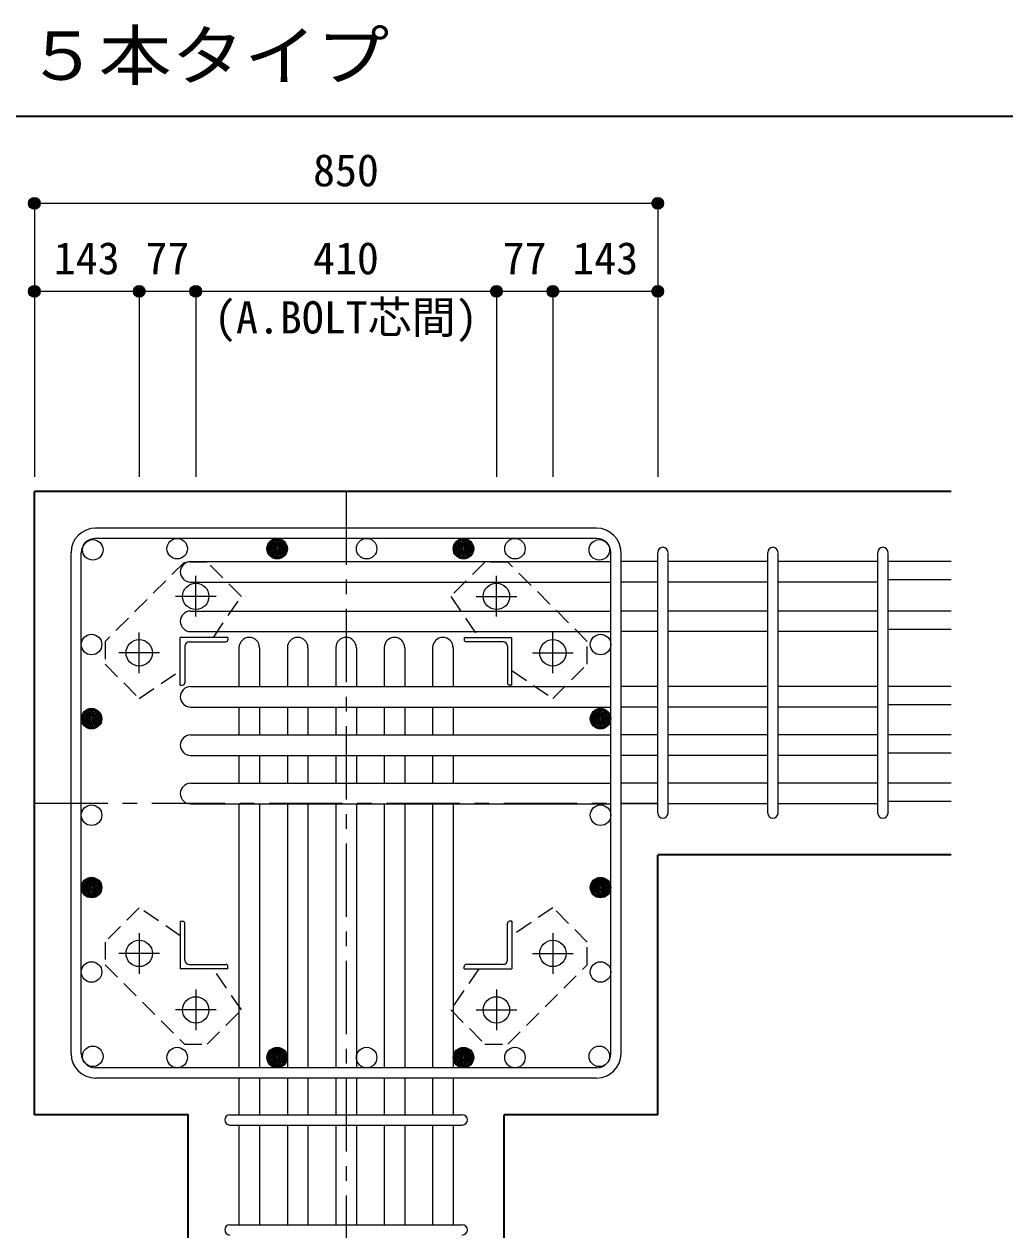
# Model space of a CAD drawing. Units: millimetres at full size, sheet at 1:20. Extents: x -3982 to 3969, y -2803 to 2801.
# Drawn here: x -3193 to -1856, y -1667 to -22 of the extents above; entities that cross this region are included whole.
import ezdxf
from ezdxf.enums import TextEntityAlignment as Align

# ---------------------------------------------------------------- set-up
doc = ezdxf.new("R2010")
doc.units = ezdxf.units.MM
doc.header["$LTSCALE"] = 20
doc.header["$PDMODE"] = 32
doc.header["$PDSIZE"] = 12
doc.linetypes.add('CHAIN1', pattern=[8, 5, -1, 1, -1])
doc.linetypes.add('DASHED1', pattern=[1.8, 1.2, -0.6])
for name, color, linetype, lineweight in [('6-1_躯体線', 2, 'Continuous', 35), ('6-2_A.Bolt_', 4, 'Continuous', 9), ('6-3_柱型主筋', 4, 'Continuous', 9), ('6-4_フープ', 7, 'Continuous', 18), ('6-5_梁主筋', 7, 'Continuous', 18), ('6-6_S.T.P.', 7, 'Continuous', 18), ('6-7_文字', 7, 'Continuous', 18), ('6-9', 4, 'DASHED1', 9), ('6-D_寸法', 4, 'Continuous', 9), ('F-0_枠', 6, 'Continuous', 40)]:
    doc.layers.add(name, color=color, linetype=linetype, lineweight=lineweight)
doc.styles.add('ＭＳ ゴシック', font='')
doc.styles.get('ＭＳ ゴシック').set_extended_font_data('MS Gothic')

msp = doc.modelspace()

# ---------------------------------------------------------------- linework, layer by layer
at = {"layer": '6-1_躯体線'}
for p, q in [((-1928.87, -659.67), (-3178.87, -659.67)), ((-1928.87, -659.67), (-3178.87, -659.67)), ((-3178.87, -1509.67), (-3178.87, -659.67)), ((-1928.87, -1155.17), (-2328.87, -1155.17)), ((-2328.87, -1509.67), (-2328.87, -1155.67)), ((-2538.37, -1909.67), (-2538.37, -1509.67)), ((-2328.87, -1509.67), (-2538.37, -1509.67))]:
    msp.add_line(p, q, dxfattribs=at)
msp.add_lwpolyline([(-2969.37, -1909.67), (-2969.37, -1509.67), (-3178.87, -1509.67)], dxfattribs=at)
at = {"layer": '6-2_A.Bolt_', "linetype": 'CHAIN1'}
for p, q in [((-2958.87, -830.37), (-2958.87, -774.87)), ((-2548.87, -830.37), (-2548.87, -774.87)), ((-2931.17, -802.67), (-2986.67, -802.67)), ((-2576.57, -802.67), (-2521.07, -802.67)), ((-3035.87, -907.37), (-3035.87, -851.87)), ((-2471.87, -907.37), (-2471.87, -851.87)), ((-3008.17, -879.67), (-3063.67, -879.67)), ((-2499.57, -879.67), (-2444.07, -879.67)), ((-3035.87, -1261.97), (-3035.87, -1317.47)), ((-2471.87, -1261.97), (-2471.87, -1317.47)), ((-3008.17, -1289.67), (-3063.67, -1289.67)), ((-2499.57, -1289.67), (-2444.07, -1289.67)), ((-2958.87, -1338.97), (-2958.87, -1394.47)), ((-2548.87, -1338.97), (-2548.87, -1394.47)), ((-2931.17, -1366.67), (-2986.67, -1366.67)), ((-2576.57, -1366.67), (-2521.07, -1366.67))]:
    msp.add_line(p, q, dxfattribs=at)
at = {"layer": '6-2_A.Bolt_'}
for p, q in [((-2979.87, -923.67), (-2979.87, -858.67)), ((-2914.87, -858.67), (-2979.87, -858.67)), ((-2973.87, -870.67), (-2973.87, -920.67)), ((-2967.87, -864.67), (-2917.87, -864.67)), ((-2914.87, -858.67), (-2914.87, -861.67)), ((-2592.87, -858.67), (-2592.87, -861.67)), ((-2592.87, -858.67), (-2527.87, -858.67)), ((-2539.87, -864.67), (-2589.87, -864.67)), ((-2533.87, -870.67), (-2533.87, -920.67)), ((-2527.87, -923.67), (-2527.87, -858.67)), ((-2979.87, -923.67), (-2976.87, -923.67)), ((-2527.87, -923.67), (-2530.87, -923.67)), ((-2979.87, -1245.67), (-2976.87, -1245.67)), ((-2979.87, -1245.67), (-2979.87, -1310.67)), ((-2973.87, -1298.67), (-2973.87, -1248.67)), ((-2533.87, -1298.67), (-2533.87, -1248.67)), ((-2527.87, -1245.67), (-2530.87, -1245.67)), ((-2527.87, -1245.67), (-2527.87, -1310.67)), ((-2914.87, -1310.67), (-2979.87, -1310.67)), ((-2967.87, -1304.67), (-2917.87, -1304.67)), ((-2914.87, -1310.67), (-2914.87, -1307.67)), ((-2592.87, -1310.67), (-2592.87, -1307.67)), ((-2592.87, -1310.67), (-2527.87, -1310.67)), ((-2539.87, -1304.67), (-2589.87, -1304.67))]:
    msp.add_line(p, q, dxfattribs=at)
at = {"layer": '6-2_A.Bolt_', "color": 3, "lineweight": 25}
for centre in [(-2958.87, -802.67), (-2548.87, -802.67), (-3035.87, -879.67), (-2471.87, -879.67), (-3035.87, -1289.67), (-2471.87, -1289.67), (-2958.87, -1366.67), (-2548.87, -1366.67)]:
    msp.add_circle(centre, 18, dxfattribs=at)
at = {"layer": '6-2_A.Bolt_'}
for centre, radius, start, end in [((-2967.87, -870.67), 6, 90, 180), ((-2917.87, -861.67), 3, 270, 0), ((-2589.87, -861.67), 3, 180, 270), ((-2539.87, -870.67), 6, 0, 90), ((-2976.87, -920.67), 3, 270, 0), ((-2530.87, -920.67), 3, 180, 270), ((-2976.87, -1248.67), 3, 0, 90), ((-2530.87, -1248.67), 3, 90, 180), ((-2967.87, -1298.67), 6, 180, 270), ((-2539.87, -1298.67), 6, 270, 0), ((-2917.87, -1307.67), 3, 0, 90), ((-2589.87, -1307.67), 3, 90, 180)]:
    msp.add_arc(centre, radius, start, end, dxfattribs=at)
at = {"layer": '6-3_柱型主筋', "color": 3, "lineweight": 25}
for centre in [(-3099.26, -739.28), (-2984.13, -737.67), (-2847.87, -737.67), (-2725.87, -737.67), (-2593.87, -737.67), (-2523.61, -737.67), (-2408.48, -739.28), (-3100.87, -868.41), (-2406.87, -868.41), (-3100.87, -969.54), (-2406.87, -969.54), (-3100.87, -1101.15), (-2406.87, -1101.15), (-3100.87, -1199.8), (-2406.87, -1199.8), (-3100.87, -1314.93), (-2406.87, -1314.93), (-3099.26, -1430.06), (-2984.13, -1431.67), (-2847.87, -1431.67), (-2725.87, -1431.67), (-2593.87, -1431.67), (-2523.61, -1431.67), (-2408.48, -1430.06)]:
    msp.add_circle(centre, 14, dxfattribs=at)
at = {"layer": '6-3_柱型主筋'}
for centre, radius in [((-2847.87, -737.67), 14), ((-2847.87, -737.67), 12.6), ((-2847.87, -737.67), 11.2), ((-2847.87, -737.67), 9.8), ((-2847.87, -737.67), 8.4), ((-2847.87, -737.67), 7), ((-2847.87, -737.67), 5.6), ((-2847.87, -737.67), 4.2), ((-2847.87, -737.67), 2.8), ((-2847.87, -737.67), 1.4), ((-2593.87, -737.67), 14), ((-2593.87, -737.67), 12.6), ((-2593.87, -737.67), 11.2), ((-2593.87, -737.67), 9.8), ((-2593.87, -737.67), 8.4), ((-2593.87, -737.67), 7), ((-2593.87, -737.67), 5.6), ((-2593.87, -737.67), 4.2), ((-2593.87, -737.67), 2.8), ((-2593.87, -737.67), 1.4), ((-3100.87, -969.54), 14), ((-3100.87, -969.54), 12.6), ((-3100.87, -969.54), 11.2), ((-3100.87, -969.54), 9.8), ((-3100.87, -969.54), 8.4), ((-3100.87, -969.54), 7), ((-3100.87, -969.54), 5.6), ((-3100.87, -969.54), 4.2), ((-3100.87, -969.54), 2.8), ((-3100.87, -969.54), 1.4), ((-2406.87, -969.54), 14), ((-2406.87, -969.54), 12.6), ((-2406.87, -969.54), 11.2), ((-2406.87, -969.54), 9.8), ((-2406.87, -969.54), 8.4), ((-2406.87, -969.54), 7), ((-2406.87, -969.54), 5.6), ((-2406.87, -969.54), 4.2), ((-2406.87, -969.54), 2.8), ((-2406.87, -969.54), 1.4), ((-3100.87, -1199.8), 14), ((-3100.87, -1199.8), 12.6), ((-3100.87, -1199.8), 11.2), ((-3100.87, -1199.8), 9.8), ((-3100.87, -1199.8), 8.4), ((-3100.87, -1199.8), 7), ((-3100.87, -1199.8), 5.6), ((-3100.87, -1199.8), 4.2), ((-3100.87, -1199.8), 2.8), ((-3100.87, -1199.8), 1.4), ((-2406.87, -1199.8), 14), ((-2406.87, -1199.8), 12.6), ((-2406.87, -1199.8), 11.2), ((-2406.87, -1199.8), 9.8), ((-2406.87, -1199.8), 8.4), ((-2406.87, -1199.8), 7), ((-2406.87, -1199.8), 5.6), ((-2406.87, -1199.8), 4.2), ((-2406.87, -1199.8), 2.8), ((-2406.87, -1199.8), 1.4), ((-2847.87, -1431.67), 14), ((-2847.87, -1431.67), 12.6), ((-2847.87, -1431.67), 11.2), ((-2847.87, -1431.67), 9.8), ((-2847.87, -1431.67), 8.4), ((-2847.87, -1431.67), 7), ((-2847.87, -1431.67), 5.6), ((-2847.87, -1431.67), 4.2), ((-2847.87, -1431.67), 2.8), ((-2847.87, -1431.67), 1.4), ((-2593.87, -1431.67), 14), ((-2593.87, -1431.67), 12.6), ((-2593.87, -1431.67), 11.2), ((-2593.87, -1431.67), 9.8), ((-2593.87, -1431.67), 8.4), ((-2593.87, -1431.67), 7), ((-2593.87, -1431.67), 5.6), ((-2593.87, -1431.67), 4.2), ((-2593.87, -1431.67), 2.8), ((-2593.87, -1431.67), 1.4)]:
    msp.add_circle(centre, radius, dxfattribs=at)
at = {"layer": '6-4_フープ'}
for p, q in [((-2412.37, -709.67), (-3095.37, -709.67)), ((-2412.37, -723.67), (-3095.37, -723.67)), ((-3128.87, -1426.17), (-3128.87, -743.17)), ((-3114.87, -1426.17), (-3114.87, -743.17)), ((-2392.87, -1426.17), (-2392.87, -743.17)), ((-2378.87, -1426.17), (-2378.87, -743.17)), ((-2412.37, -1445.67), (-3095.37, -1445.67)), ((-2412.37, -1459.67), (-3095.37, -1459.67))]:
    msp.add_line(p, q, dxfattribs=at)
for centre, radius, start, end in [((-3095.37, -743.17), 33.5, 90, 180), ((-2412.37, -743.17), 33.5, 0, 90), ((-3095.37, -743.17), 19.5, 90, 180), ((-2412.37, -743.17), 19.5, 0, 90), ((-3095.37, -1426.17), 33.5, 180, 270), ((-3095.37, -1426.17), 19.5, 180, 270), ((-2412.37, -1426.17), 33.5, 270, 0), ((-2412.37, -1426.17), 19.5, 270, 0)]:
    msp.add_arc(centre, radius, start, end, dxfattribs=at)
at = {"layer": '6-5_梁主筋'}
for p, q in [((-2965.87, -755.28), (-2392.87, -755.28)), ((-2328.87, -755.28), (-2378.87, -755.28)), ((-2178.87, -755.28), (-2314.87, -755.28)), ((-2028.87, -755.28), (-2164.87, -755.28)), ((-1928.87, -755.28), (-2014.87, -755.28)), ((-2965.87, -783.28), (-2392.87, -783.28)), ((-2328.87, -783.28), (-2378.87, -783.28)), ((-2178.87, -783.28), (-2314.87, -783.28)), ((-2028.87, -783.28), (-2164.87, -783.28)), ((-1928.87, -780.28), (-2014.87, -780.28)), ((-2965.87, -822.67), (-2392.87, -822.67)), ((-2328.87, -822.67), (-2378.87, -822.67)), ((-2178.87, -822.67), (-2314.87, -822.67)), ((-2028.87, -822.67), (-2164.87, -822.67)), ((-1928.87, -822.67), (-2014.87, -822.67)), ((-2965.87, -850.67), (-2392.87, -850.67)), ((-2328.87, -850.67), (-2378.87, -850.67)), ((-2178.87, -850.67), (-2314.87, -850.67)), ((-2028.87, -850.67), (-2164.87, -850.67)), ((-1928.87, -847.67), (-2014.87, -847.67)), ((-2899.87, -872.67), (-2899.87, -925.67)), ((-2871.87, -872.67), (-2871.87, -925.67)), ((-2833.87, -872.67), (-2833.87, -925.67)), ((-2805.87, -872.67), (-2805.87, -925.67)), ((-2767.87, -872.67), (-2767.87, -925.67)), ((-2739.87, -872.67), (-2739.87, -925.67)), ((-2701.87, -872.67), (-2701.87, -925.67)), ((-2673.87, -872.67), (-2673.87, -925.67)), ((-2635.87, -872.67), (-2635.87, -925.67)), ((-2607.87, -872.67), (-2607.87, -925.67)), ((-2965.87, -925.67), (-2392.87, -925.67)), ((-2328.87, -925.67), (-2378.87, -925.67)), ((-2178.87, -925.67), (-2314.87, -925.67)), ((-2028.87, -925.67), (-2164.87, -925.67)), ((-1928.87, -925.67), (-2014.87, -925.67)), ((-2965.87, -953.67), (-2392.87, -953.67)), ((-2899.87, -953.67), (-2899.87, -991.67)), ((-2871.87, -953.67), (-2871.87, -991.67)), ((-2833.87, -953.67), (-2833.87, -991.67)), ((-2805.87, -953.67), (-2805.87, -991.67)), ((-2767.87, -953.67), (-2767.87, -991.67)), ((-2739.87, -953.67), (-2739.87, -991.67)), ((-2701.87, -953.67), (-2701.87, -991.67)), ((-2673.87, -953.67), (-2673.87, -991.67)), ((-2635.87, -953.67), (-2635.87, -991.67)), ((-2607.87, -953.67), (-2607.87, -991.67)), ((-2328.87, -953.67), (-2378.87, -953.67)), ((-2178.87, -953.67), (-2314.87, -953.67)), ((-2028.87, -953.67), (-2164.87, -953.67)), ((-1928.87, -950.67), (-2014.87, -950.67)), ((-2965.87, -991.67), (-2392.87, -991.67)), ((-2328.87, -991.67), (-2378.87, -991.67)), ((-2178.87, -991.67), (-2314.87, -991.67)), ((-2028.87, -991.67), (-2164.87, -991.67)), ((-1928.87, -991.67), (-2014.87, -991.67)), ((-1928.87, -1016.67), (-2014.87, -1016.67)), ((-2965.87, -1019.67), (-2392.87, -1019.67)), ((-2899.87, -1019.67), (-2899.87, -1057.67)), ((-2871.87, -1019.67), (-2871.87, -1057.67)), ((-2833.87, -1019.67), (-2833.87, -1057.67)), ((-2805.87, -1019.67), (-2805.87, -1057.67)), ((-2767.87, -1019.67), (-2767.87, -1057.67)), ((-2739.87, -1019.67), (-2739.87, -1057.67)), ((-2701.87, -1019.67), (-2701.87, -1057.67)), ((-2673.87, -1019.67), (-2673.87, -1057.67)), ((-2635.87, -1019.67), (-2635.87, -1057.67)), ((-2607.87, -1019.67), (-2607.87, -1057.67)), ((-2328.87, -1019.67), (-2378.87, -1019.67)), ((-2178.87, -1019.67), (-2314.87, -1019.67)), ((-2028.87, -1019.67), (-2164.87, -1019.67)), ((-2965.87, -1057.67), (-2392.87, -1057.67)), ((-2328.87, -1057.67), (-2378.87, -1057.67)), ((-2178.87, -1057.67), (-2314.87, -1057.67)), ((-2028.87, -1057.67), (-2164.87, -1057.67)), ((-1928.87, -1057.67), (-2014.87, -1057.67)), ((-1928.87, -1082.67), (-2014.87, -1082.67)), ((-2965.87, -1085.67), (-2392.87, -1085.67)), ((-2899.87, -1085.67), (-2899.87, -1445.67)), ((-2871.87, -1085.67), (-2871.87, -1445.67)), ((-2833.87, -1085.67), (-2833.87, -1445.67)), ((-2805.87, -1085.67), (-2805.87, -1445.67)), ((-2767.87, -1085.67), (-2767.87, -1445.67)), ((-2739.87, -1085.67), (-2739.87, -1445.67)), ((-2701.87, -1085.67), (-2701.87, -1445.67)), ((-2673.87, -1085.67), (-2673.87, -1445.67)), ((-2635.87, -1085.67), (-2635.87, -1445.67)), ((-2607.87, -1085.67), (-2607.87, -1445.67)), ((-2328.87, -1085.67), (-2378.87, -1085.67)), ((-2178.87, -1085.67), (-2314.87, -1085.67)), ((-2028.87, -1085.67), (-2164.87, -1085.67)), ((-2899.87, -1459.67), (-2899.87, -1509.67)), ((-2871.87, -1459.67), (-2871.87, -1509.67)), ((-2833.87, -1459.67), (-2833.87, -1509.67)), ((-2805.87, -1459.67), (-2805.87, -1509.67)), ((-2767.87, -1459.67), (-2767.87, -1509.67)), ((-2739.87, -1459.67), (-2739.87, -1509.67)), ((-2701.87, -1459.67), (-2701.87, -1509.67)), ((-2673.87, -1459.67), (-2673.87, -1509.67)), ((-2635.87, -1459.67), (-2635.87, -1509.67)), ((-2607.87, -1459.67), (-2607.87, -1509.67)), ((-2899.87, -1523.67), (-2899.87, -1659.67)), ((-2871.87, -1523.67), (-2871.87, -1659.67)), ((-2833.87, -1523.67), (-2833.87, -1659.67)), ((-2805.87, -1523.67), (-2805.87, -1659.67)), ((-2767.87, -1523.67), (-2767.87, -1659.67)), ((-2739.87, -1523.67), (-2739.87, -1659.67)), ((-2701.87, -1523.67), (-2701.87, -1659.67)), ((-2673.87, -1523.67), (-2673.87, -1659.67)), ((-2635.87, -1523.67), (-2635.87, -1659.67)), ((-2607.87, -1523.67), (-2607.87, -1659.67))]:
    msp.add_line(p, q, dxfattribs=at)
for centre, start, end in [((-2965.87, -769.28), 90, 180), ((-2965.87, -769.28), 180, 270), ((-2965.87, -836.67), 90, 180), ((-2965.87, -836.67), 180, 270), ((-2885.87, -872.67), 90, 180), ((-2885.87, -872.67), 0, 90), ((-2819.87, -872.67), 90, 180), ((-2819.87, -872.67), 0, 90), ((-2753.87, -872.67), 90, 180), ((-2753.87, -872.67), 0, 90), ((-2687.87, -872.67), 90, 180), ((-2687.87, -872.67), 0, 90), ((-2621.87, -872.67), 90, 180), ((-2621.87, -872.67), 0, 90), ((-2965.87, -939.67), 90, 180), ((-2965.87, -939.67), 180, 270), ((-2965.87, -1005.67), 90, 180), ((-2965.87, -1005.67), 180, 270), ((-2965.87, -1071.67), 90, 180), ((-2965.87, -1071.67), 180, 270)]:
    msp.add_arc(centre, 14, start, end, dxfattribs=at)
at = {"layer": '6-6_S.T.P.'}
for p, q in [((-2328.87, -1098.17), (-2328.87, -743.17)), ((-2328.87, -1098.17), (-2328.87, -743.17)), ((-2328.87, -1098.17), (-2328.87, -743.17)), ((-2328.87, -1098.17), (-2328.87, -743.17)), ((-2314.87, -1098.17), (-2314.87, -743.17)), ((-2314.87, -1098.17), (-2314.87, -743.17)), ((-2314.87, -1098.17), (-2314.87, -743.17)), ((-2314.87, -1098.17), (-2314.87, -743.17)), ((-2178.87, -1098.17), (-2178.87, -743.17)), ((-2164.87, -1098.17), (-2164.87, -743.17)), ((-2028.87, -1098.17), (-2028.87, -743.17)), ((-2014.87, -1098.17), (-2014.87, -743.17)), ((-2912.37, -1509.67), (-2595.76, -1509.67)), ((-2912.37, -1523.67), (-2595.76, -1523.67)), ((-2912.37, -1659.67), (-2595.76, -1659.67))]:
    msp.add_line(p, q, dxfattribs=at)
for centre, start, end in [((-2321.87, -742.78), 0, 180), ((-2321.87, -742.78), 0, 180), ((-2321.87, -742.78), 0, 180), ((-2321.87, -742.78), 0, 180), ((-2171.87, -742.78), 0, 180), ((-2021.87, -742.78), 0, 180), ((-2321.87, -1098.17), 180, 0), ((-2321.87, -1098.17), 180, 0), ((-2321.87, -1098.17), 180, 0), ((-2321.87, -1098.17), 180, 0), ((-2171.87, -1098.17), 180, 0), ((-2021.87, -1098.17), 180, 0), ((-2912.37, -1516.67), 90, 270), ((-2912.37, -1516.67), 90, 270), ((-2912.37, -1516.67), 90, 270), ((-2912.37, -1516.67), 90, 270), ((-2595.37, -1516.67), 270, 90), ((-2595.37, -1516.67), 270, 90), ((-2595.37, -1516.67), 270, 90), ((-2595.37, -1516.67), 270, 90), ((-2912.37, -1666.67), 90, 270), ((-2595.37, -1666.67), 270, 90)]:
    msp.add_arc(centre, 7, start, end, dxfattribs=at)
at = {"layer": '6-9'}
for p, q in [((-2943.27, -755.97), (-2974.37, -755.97)), ((-2896.57, -802.67), (-2943.27, -755.97)), ((-2934.77, -858.67), (-2896.57, -802.67)), ((-2425.17, -895.27), (-2425.17, -864.17)), ((-2527.87, -903.76), (-2471.87, -941.97)), ((-2471.87, -941.97), (-2425.17, -895.27)), ((-3035.87, -1227.37), (-3082.57, -1274.07)), ((-2979.87, -1265.58), (-3035.87, -1227.37)), ((-3082.57, -1274.07), (-3082.57, -1305.17)), ((-2572.96, -1310.67), (-2611.17, -1366.67)), ((-2611.17, -1366.67), (-2564.47, -1413.37)), ((-2564.47, -1413.37), (-2533.37, -1413.37))]:
    msp.add_line(p, q, dxfattribs=at)
for points in [[(-2974.37, -755.97), (-3082.57, -864.17), (-3082.57, -895.27), (-3035.87, -941.97), (-2979.87, -903.86)], [(-2425.17, -864.17), (-2533.37, -755.97), (-2564.47, -755.97), (-2611.17, -802.67), (-2573.05, -858.67)], [(-2533.37, -1413.37), (-2425.17, -1305.17), (-2425.17, -1274.07), (-2471.87, -1227.37), (-2527.87, -1265.49)], [(-3082.57, -1305.17), (-2974.37, -1413.37), (-2943.27, -1413.37), (-2896.57, -1366.67), (-2934.68, -1310.67)]]:
    msp.add_lwpolyline(points, dxfattribs=at)
at = {"layer": '6-D_寸法'}
for p, q in [((-3178.87, -266.65), (-2328.87, -266.65)), ((-2328.87, -266.65), (-2328.87, -386.65)), ((-3178.87, -386.65), (-3035.87, -386.65)), ((-3035.87, -386.65), (-3035.87, -639.67)), ((-3035.87, -386.65), (-2958.87, -386.65)), ((-2958.87, -386.65), (-2958.87, -639.67)), ((-2958.87, -386.65), (-2548.87, -386.65)), ((-2548.87, -386.65), (-2548.87, -639.67)), ((-2548.87, -386.65), (-2471.87, -386.65)), ((-2471.87, -386.65), (-2471.87, -639.67)), ((-2471.87, -386.65), (-2328.87, -386.65)), ((-2328.87, -386.65), (-2328.87, -639.67))]:
    msp.add_line(p, q, dxfattribs=at)
at = {"layer": '6-D_寸法', "linetype": 'CHAIN1'}
for p, q in [((-2753.87, -659.67), (-2753.87, -1909.67)), ((-3178.87, -1084.67), (-2328.87, -1084.67))]:
    msp.add_line(p, q, dxfattribs=at)
at = {"layer": '6-D_寸法'}
msp.add_lwpolyline([(-3178.87, -266.65), (-3178.87, -386.65), (-3178.87, -639.67)], dxfattribs=at)
for centre, radius in [((-3178.87, -266.65), 8), ((-3178.87, -266.65), 7.2), ((-3178.87, -266.65), 6.4), ((-3178.87, -266.65), 5.6), ((-3178.87, -266.65), 4.8), ((-3178.87, -266.65), 4), ((-2328.87, -266.65), 8), ((-2328.87, -266.65), 7.2), ((-2328.87, -266.65), 6.4), ((-2328.87, -266.65), 5.6), ((-2328.87, -266.65), 4.8), ((-2328.87, -266.65), 4), ((-3178.87, -266.65), 3.2), ((-3178.87, -266.65), 2.4), ((-3178.87, -266.65), 1.6), ((-3178.87, -266.65), 0.8), ((-2328.87, -266.65), 3.2), ((-2328.87, -266.65), 2.4), ((-2328.87, -266.65), 1.6), ((-2328.87, -266.65), 0.8), ((-3178.87, -386.65), 8), ((-3178.87, -386.65), 7.2), ((-3178.87, -386.65), 6.4), ((-3178.87, -386.65), 5.6), ((-3178.87, -386.65), 4.8), ((-3178.87, -386.65), 4), ((-3178.87, -386.65), 3.2), ((-3178.87, -386.65), 2.4), ((-3178.87, -386.65), 1.6), ((-3178.87, -386.65), 0.8), ((-3035.87, -386.65), 8), ((-3035.87, -386.65), 7.2), ((-3035.87, -386.65), 6.4), ((-3035.87, -386.65), 5.6), ((-3035.87, -386.65), 4.8), ((-3035.87, -386.65), 4), ((-3035.87, -386.65), 3.2), ((-3035.87, -386.65), 2.4), ((-3035.87, -386.65), 1.6), ((-3035.87, -386.65), 0.8), ((-2958.87, -386.65), 8), ((-2958.87, -386.65), 7.2), ((-2958.87, -386.65), 6.4), ((-2958.87, -386.65), 5.6), ((-2958.87, -386.65), 4.8), ((-2958.87, -386.65), 4), ((-2958.87, -386.65), 3.2), ((-2958.87, -386.65), 2.4), ((-2958.87, -386.65), 1.6), ((-2958.87, -386.65), 0.8), ((-2548.87, -386.65), 8), ((-2548.87, -386.65), 7.2), ((-2548.87, -386.65), 6.4), ((-2548.87, -386.65), 5.6), ((-2548.87, -386.65), 4.8), ((-2548.87, -386.65), 4), ((-2548.87, -386.65), 3.2), ((-2548.87, -386.65), 2.4), ((-2548.87, -386.65), 1.6), ((-2548.87, -386.65), 0.8), ((-2471.87, -386.65), 8), ((-2471.87, -386.65), 7.2), ((-2471.87, -386.65), 6.4), ((-2471.87, -386.65), 5.6), ((-2471.87, -386.65), 4.8), ((-2471.87, -386.65), 4), ((-2471.87, -386.65), 3.2), ((-2471.87, -386.65), 2.4), ((-2471.87, -386.65), 1.6), ((-2471.87, -386.65), 0.8), ((-2328.87, -386.65), 8), ((-2328.87, -386.65), 7.2), ((-2328.87, -386.65), 6.4), ((-2328.87, -386.65), 5.6), ((-2328.87, -386.65), 4.8), ((-2328.87, -386.65), 4), ((-2328.87, -386.65), 3.2), ((-2328.87, -386.65), 2.4), ((-2328.87, -386.65), 1.6), ((-2328.87, -386.65), 0.8)]:
    msp.add_circle(centre, radius, dxfattribs=at)
at = {"layer": '6-D_寸法', "color": 7}
for p in [(-3178.87, -266.65), (-2328.87, -266.65), (-3178.87, -386.65), (-3035.87, -386.65), (-2958.87, -386.65), (-2548.87, -386.65), (-2471.87, -386.65), (-2328.87, -386.65)]:
    msp.add_point(p, dxfattribs=at)
at = {"layer": 'F-0_枠', "color": 2, "lineweight": 35}
msp.add_line((-3981.92, -148.03), (2482.4, -148.03), dxfattribs=at)

# ---------------------------------------------------------------- texts
at = {"layer": '6-7_文字', "color": 2, "style": 'ＭＳ ゴシック', "width": 1.1}
msp.add_text('\u3000\u3000基礎梁主筋\u3000５本タイプ', height=65.98, dxfattribs=at).set_placement((-3981.92, -118.03), align=Align.BOTTOM_LEFT)
at = {"layer": '6-D_寸法', "style": 'ＭＳ ゴシック'}
for s, p in [('850', (-2798.87, -256.65)), ('143', (-3152.37, -376.65)), ('77', (-3027.37, -376.65)), ('410', (-2798.87, -376.65)), ('77', (-2540.37, -376.65)), ('143', (-2445.37, -376.65)), ('(A.BOLT芯間)', (-2933.87, -457.38))]:
    msp.add_text(s, height=43.99, dxfattribs=at).set_placement(p, align=Align.BOTTOM_LEFT)

doc.saveas('drawing.dxf')
